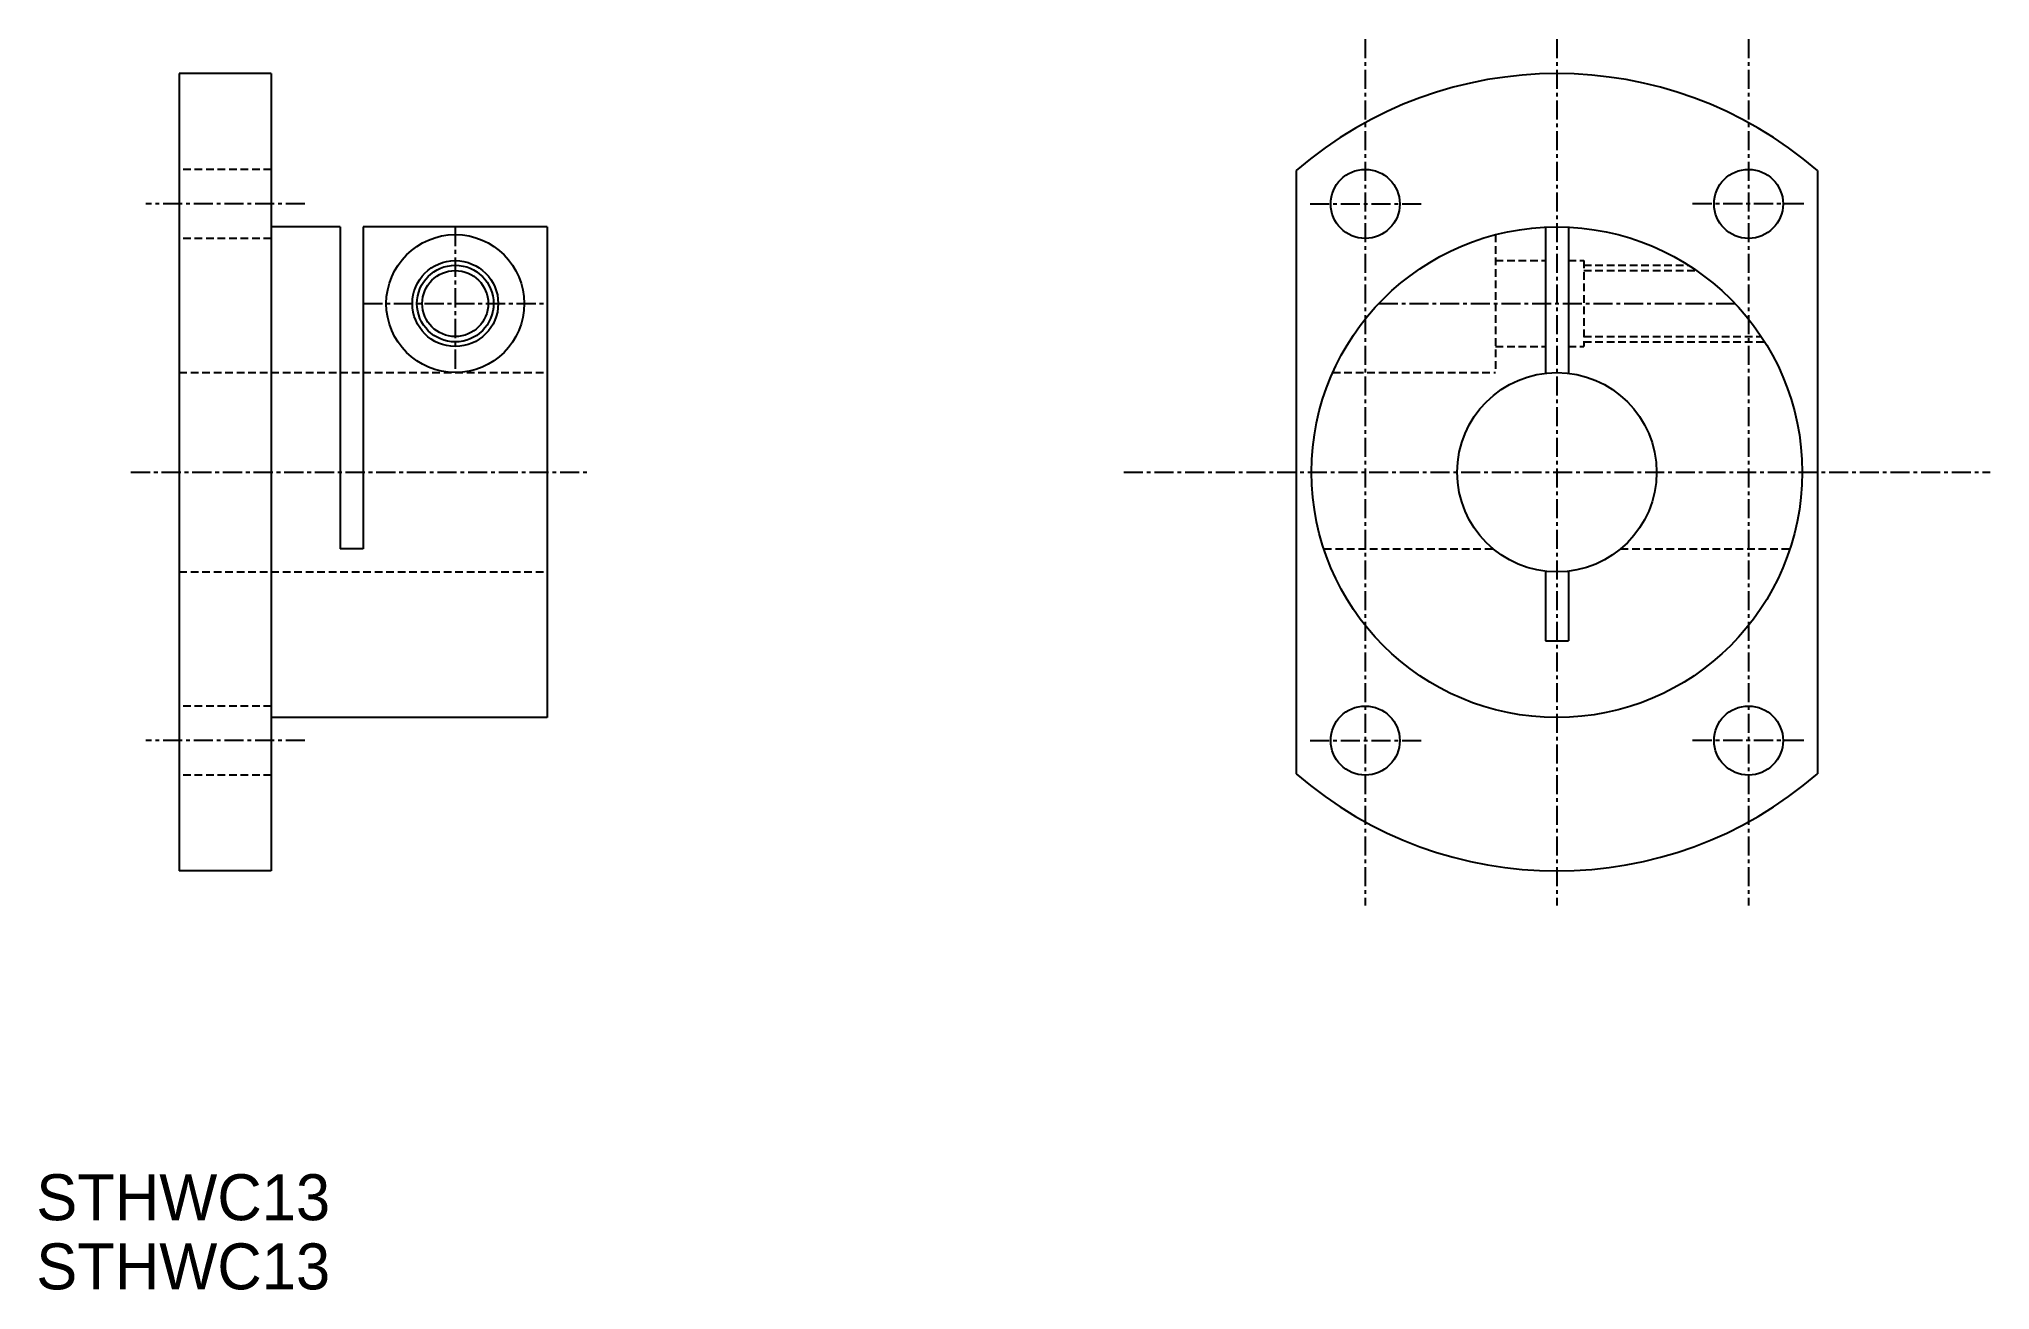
# Model space of a CAD drawing. Extents: x -27 to 100, y -8 to 74.
import ezdxf

# ---------------------------------------------------------------- set-up
doc = ezdxf.new("R2010")
doc.units = 0
doc.linetypes.add('CENTER', pattern=[2, 1.25, -0.25, 0.25, -0.25])
doc.linetypes.add('DASHED', pattern=[0.75, 0.5, -0.25])
doc.layers.get('0').update_dxf_attribs({"linetype": 'CONTINUOUS'})
doc.layers.add('CENTER', color=1, linetype='CENTER')

msp = doc.modelspace()

# ---------------------------------------------------------------- linework, layer by layer
for p, q in [((-11.66, 71.65), (-17.66, 71.65)), ((-17.66, 71.65), (-17.66, 19.65)), ((-11.66, 71.65), (-11.66, 19.65)), ((55.19, 65.33), (55.19, 25.98)), ((89.19, 65.33), (89.19, 25.98)), ((-7.16, 61.65), (-11.66, 61.65)), ((-7.16, 61.65), (-7.16, 40.65)), ((6.34, 61.65), (-5.66, 61.65)), ((-5.66, 61.65), (-5.66, 40.65)), ((6.34, 61.65), (6.34, 29.65)), ((71.44, 61.64), (71.44, 52.11)), ((72.94, 61.64), (72.94, 52.11)), ((-5.66, 40.65), (-7.16, 40.65)), ((71.44, 39.2), (71.44, 34.65)), ((72.94, 39.2), (72.94, 34.65)), ((71.44, 34.65), (72.94, 34.65)), ((6.34, 29.65), (-11.66, 29.65)), ((-11.66, 19.65), (-17.66, 19.65))]:
    msp.add_line(p, q)
at = {"color": 3, "linetype": 'DASHED'}
for p, q in [((-11.66, 65.4), (-17.66, 65.4)), ((68.19, 61.15), (68.19, 52.15)), ((-11.66, 60.9), (-17.66, 60.9)), ((68.19, 59.45), (71.44, 59.45)), ((72.94, 59.45), (73.94, 59.45)), ((73.94, 59.45), (73.94, 53.85)), ((73.94, 59.15), (80.78, 59.15)), ((73.94, 58.8), (81.3, 58.8)), ((68.19, 53.85), (71.44, 53.85)), ((72.94, 53.85), (73.94, 53.85)), ((73.94, 54.5), (85.52, 54.5)), ((73.94, 54.15), (85.74, 54.15)), ((-17.66, 52.15), (6.34, 52.15)), ((57.57, 52.15), (68.19, 52.15)), ((56.99, 40.65), (68.03, 40.65)), ((76.34, 40.65), (87.39, 40.65)), ((-17.66, 39.15), (6.34, 39.15)), ((-11.66, 30.4), (-17.66, 30.4)), ((-11.66, 25.9), (-17.66, 25.9))]:
    msp.add_line(p, q, dxfattribs=at)
for centre, radius in [((59.69, 63.15), 2.25), ((84.69, 63.15), 2.25), ((0.34, 56.65), 4.5), ((72.19, 45.65), 16), ((0.34, 56.65), 2.8), ((0.34, 56.65), 2.15), ((72.19, 45.65), 6.5), ((59.69, 28.15), 2.25), ((84.69, 28.15), 2.25)]:
    msp.add_circle(centre, radius)
at = {"color": 3, "linetype": 'CONTINUOUS'}
msp.add_circle((0.34, 56.65), 2.5, dxfattribs=at)
for start, end in [(49.1678, 130.8322), (229.1678, 310.8322)]:
    msp.add_arc((72.19, 45.65), 26, start, end)
at = {"layer": 'CENTER'}
for p, q in [((59.69, 73.9), (59.69, 17.4)), ((72.19, 73.9), (72.19, 17.4)), ((84.69, 73.9), (84.69, 17.4)), ((-9.47, 63.15), (-19.84, 63.15)), ((56.09, 63.15), (63.45, 63.15)), ((88.29, 63.15), (80.93, 63.15)), ((0.34, 61.65), (0.34, 52.15)), ((-5.66, 56.65), (6.34, 56.65)), ((60.57, 56.65), (83.81, 56.65)), ((-20.82, 45.65), (9.18, 45.65)), ((43.94, 45.65), (100.44, 45.65)), ((-9.47, 28.15), (-19.84, 28.15)), ((56.09, 28.15), (63.45, 28.15)), ((88.29, 28.15), (80.93, 28.15))]:
    msp.add_line(p, q, dxfattribs=at)

# ---------------------------------------------------------------- texts
for p in [(-26.99, -3.13), (-26.99, -7.64)]:
    msp.add_text('STHWC13', height=3).set_placement(p)

doc.saveas('drawing.dxf')
